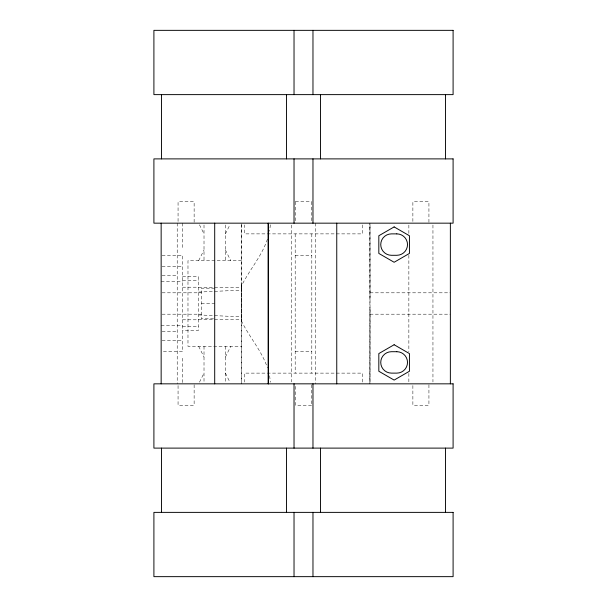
<?xml version="1.0" encoding="UTF-8"?>
<svg xmlns="http://www.w3.org/2000/svg" width="607" height="607" viewBox="0 0 607 607"><rect width="100%" height="100%" fill="white"/><g stroke="black" fill="none" stroke-linecap="round" stroke-linejoin="round"><path stroke-width="0.46" stroke-dasharray="3.04 2.28" d="M267.429 239.143C261.799 256.207 249.424 269.789 241.616 285.692L241.487 383.836L241.487 223.164L241.616 321.308C249.424 337.211 261.799 350.793 267.429 367.857M370.027 308.66L369.898 383.836L369.898 223.164L370.027 298.341M270.365 224.78L269.645 231.214M198.671 260.653L204.013 249.94M225.394 233.877L229.924 224.81M199.491 382.19L204.013 373.123M225.394 357.06L230.743 346.347M241.487 286.504L241.616 285.692M198.641 292.081L241.487 290.138M295.472 201.736L311.528 201.736M162.077 255.297L182.57 255.297L182.57 351.703L162.077 351.703M295.192 255.297L311.808 255.297M241.487 260.653L187.98 260.653L187.98 346.347L241.487 346.347M162.077 266.739L182.57 266.739M162.092 275.35L177.214 275.35M182.57 276.724L198.641 276.724L198.641 330.276L182.57 330.276M182.57 280.282L198.641 280.282M161.151 281.549L182.57 281.549M182.57 287.202L198.641 287.202M198.641 287.43L241.487 287.43M214.703 288.196L201.319 288.196L201.319 318.804L214.703 318.804M162.084 292.809L201.319 292.809M370.027 292.809L450.364 292.809M201.319 303.5L214.703 303.5M162.084 314.191L201.319 314.191M370.027 314.191L450.364 314.191M198.641 319.57L241.487 319.57M182.57 319.798L198.641 319.798M161.151 325.451L182.57 325.451M182.57 326.718L198.641 326.718M162.092 331.65L177.214 331.65M162.077 340.261L182.57 340.261M295.192 351.703L311.808 351.703M311.528 405.264L295.472 405.264L295.488 384.77M198.641 314.919L241.487 316.862M241.487 320.496L241.616 321.308M225.394 249.94L230.743 260.653M199.491 224.81L204.013 233.877M225.394 373.123L229.924 382.19M198.671 346.347L204.013 357.06M269.645 375.786L270.365 382.22M432.95 225.053L432.95 381.947M428.929 222.23L428.929 201.736L412.874 201.736L412.874 222.23M428.929 384.77L428.929 405.264L412.874 405.264L412.874 384.77M408.86 225.053L408.86 233.558M408.86 255.297L408.86 351.703M408.86 373.442L408.86 381.947M370.027 225.053L370.027 381.947M362.409 224.947L362.409 233.877L244.591 233.877L244.591 224.947M362.409 382.053L362.409 373.123L244.591 373.123L244.591 382.053M315.549 223.164L315.549 383.836M311.808 233.877L311.808 373.123M311.512 201.736L311.528 222.23M311.528 384.77L311.512 405.264M295.488 201.736L295.472 222.23M295.192 233.877L295.192 373.123M291.459 225.053L291.459 381.947M225.394 225.007L225.394 260.653M225.394 346.347L225.394 381.993M204.013 225.007L204.013 260.653M204.013 346.347L204.013 381.993M194.134 222.23L194.134 201.736L178.063 201.736L178.063 222.23M194.134 384.77L194.134 405.264L178.063 405.264L178.063 384.77M182.57 223.164L182.57 248.771M182.57 358.229L182.57 383.836M177.214 223.164L177.214 383.836"/><path stroke-width="0.91" d="M450.364 223.164L450.364 383.836M445.523 94.624L445.523 158.89M445.523 448.11L445.523 512.376M336.756 223.164L336.756 383.836M320.542 94.624L320.542 158.89M320.542 448.11L320.542 512.376M312.969 30.35L312.969 94.624M312.969 158.89L312.969 223.164M312.969 383.836L312.969 448.11M312.969 512.376L312.969 576.65M294.031 30.35L294.031 94.624M294.031 158.89L294.031 223.164M294.031 383.836L294.031 448.11M294.031 512.376L294.031 576.65M286.458 94.624L286.458 158.89M286.458 448.11L286.458 512.376M214.703 223.164L214.703 383.836M161.477 94.624L161.477 158.89M161.477 448.11L161.477 512.376M161.151 223.164L161.151 383.836M394.133 226.912L378.821 235.751L378.821 253.423L394.133 262.262L409.437 253.423L409.437 235.751L394.133 226.912M394.133 344.738L378.821 353.578L378.821 371.249L394.133 380.088L409.437 371.249L409.437 353.578L394.133 344.738M453.095 30.35L153.905 30.35L153.905 94.624L453.095 94.624L453.095 30.35M453.095 158.89L153.905 158.89L153.905 223.164L453.095 223.164L453.095 158.89M396.803 233.877L391.454 233.877A10.714 10.714 0 0 0 380.741 244.583A10.714 10.714 0 0 0 391.454 255.297L396.803 255.297A10.714 10.714 0 0 0 407.517 244.583A10.714 10.714 0 0 0 396.803 233.877M396.803 351.703L391.454 351.703A10.714 10.714 0 0 0 380.741 362.417A10.714 10.714 0 0 0 391.454 373.123L396.803 373.123A10.714 10.714 0 0 0 407.517 362.417A10.714 10.714 0 0 0 396.803 351.703M453.095 383.836L153.905 383.836L153.905 448.11L453.095 448.11L453.095 383.836M453.095 512.376L153.905 512.376L153.905 576.65L453.095 576.65L453.095 512.376M268.332 383.836L268.264 223.164L268.264 383.836"/></g></svg>
